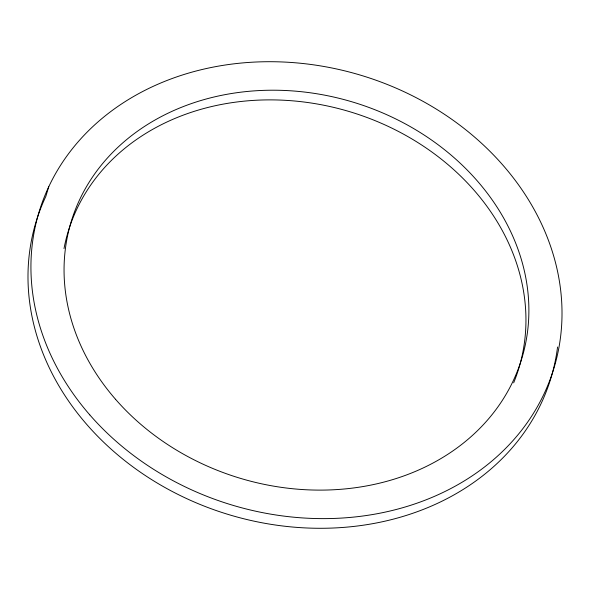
<?xml version="1.0" encoding="UTF-8"?>
<svg xmlns="http://www.w3.org/2000/svg" width="590" height="590" viewBox="0 0 590 590"><rect width="100%" height="100%" fill="white"/><g stroke="black" fill="none" stroke-linecap="round" stroke-linejoin="round"><path stroke-width="0.89" d="M48.756 186.735L45.821 196.404A269.025 224.34 16.9 0 0 231.015 515.291A269.025 224.34 16.9 0 0 557.565 347.016M64.008 248.589A235.469 196.352 16.9 0 1 349.302 111.569A235.469 196.352 16.9 0 1 513.654 382.829M89.761 414.858A269.025 224.34 16.9 0 0 544.179 393.596A269.025 224.34 16.9 0 0 255.463 62.039A269.025 224.34 16.9 0 0 89.761 414.858M115.552 399.305A235.469 196.352 16.9 0 0 513.278 380.69A235.469 196.352 16.9 0 0 260.581 90.499A235.469 196.352 16.9 0 0 115.552 399.305"/></g></svg>
